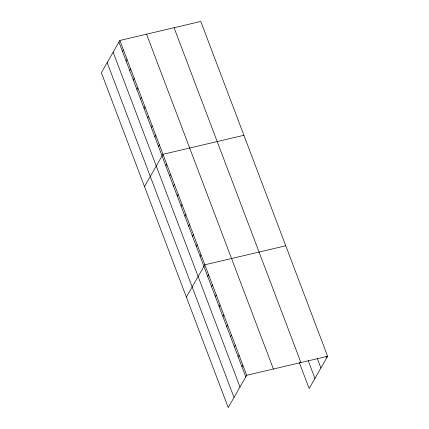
<?xml version="1.0" encoding="UTF-8"?>
<svg xmlns="http://www.w3.org/2000/svg" width="429" height="429" viewBox="0 0 429 429"><rect width="100%" height="100%" fill="white"/><g stroke="black" fill="none" stroke-linecap="round" stroke-linejoin="round"><path stroke-width="0.64" d="M119.847 40.465L101.373 72.721L228.217 407.55L246.691 375.295L327.627 356.279L200.783 21.45L119.847 40.465L246.691 375.295M122.522 51.55L123.439 49.952M126.115 61.036L127.032 59.438M129.708 70.522L130.625 68.924M133.306 80.014L134.223 78.41M136.899 89.5L137.816 87.897M140.492 98.986L141.409 97.383M144.085 108.473L145.002 106.869M147.683 117.959L148.6 116.356M151.276 127.445L152.193 125.847M154.869 136.931L155.786 135.333M158.462 146.418L159.379 144.82M144.498 186.561L162.972 154.306L243.908 135.291M165.862 165.953L166.779 164.35M169.669 175.997L170.586 174.394M173.472 186.041L174.388 184.438M177.279 196.085L178.196 194.487M181.086 206.129L182.003 204.531M184.888 216.173L185.805 214.575M188.696 226.222L189.613 224.619M192.498 236.266L193.415 234.663M196.305 246.31L197.222 244.707M200.112 256.354L201.029 254.756M186.358 297.056L204.831 264.8L285.768 245.785M207.722 276.442L208.639 274.844M211.529 286.492L212.446 284.888M215.331 296.536L216.248 294.932M219.139 306.579L220.056 304.976M222.946 316.623L223.863 315.025M226.748 326.667L227.665 325.069M230.555 336.711L231.472 335.113M234.357 346.761L235.274 345.157M238.165 356.805L239.082 355.201M241.972 366.849L242.889 365.245M327.627 356.279L309.153 388.535L299.303 362.537M326.04 356.108L326.71 357.883M317.337 358.542L320.919 367.996M308.231 360.692L314.95 378.421M174.072 27.724L300.922 362.553M146.552 34.191L273.402 369.02M118.93 42.063L245.774 376.893M113.133 52.182L239.983 387.012M107.164 62.602L234.014 397.431"/></g></svg>
